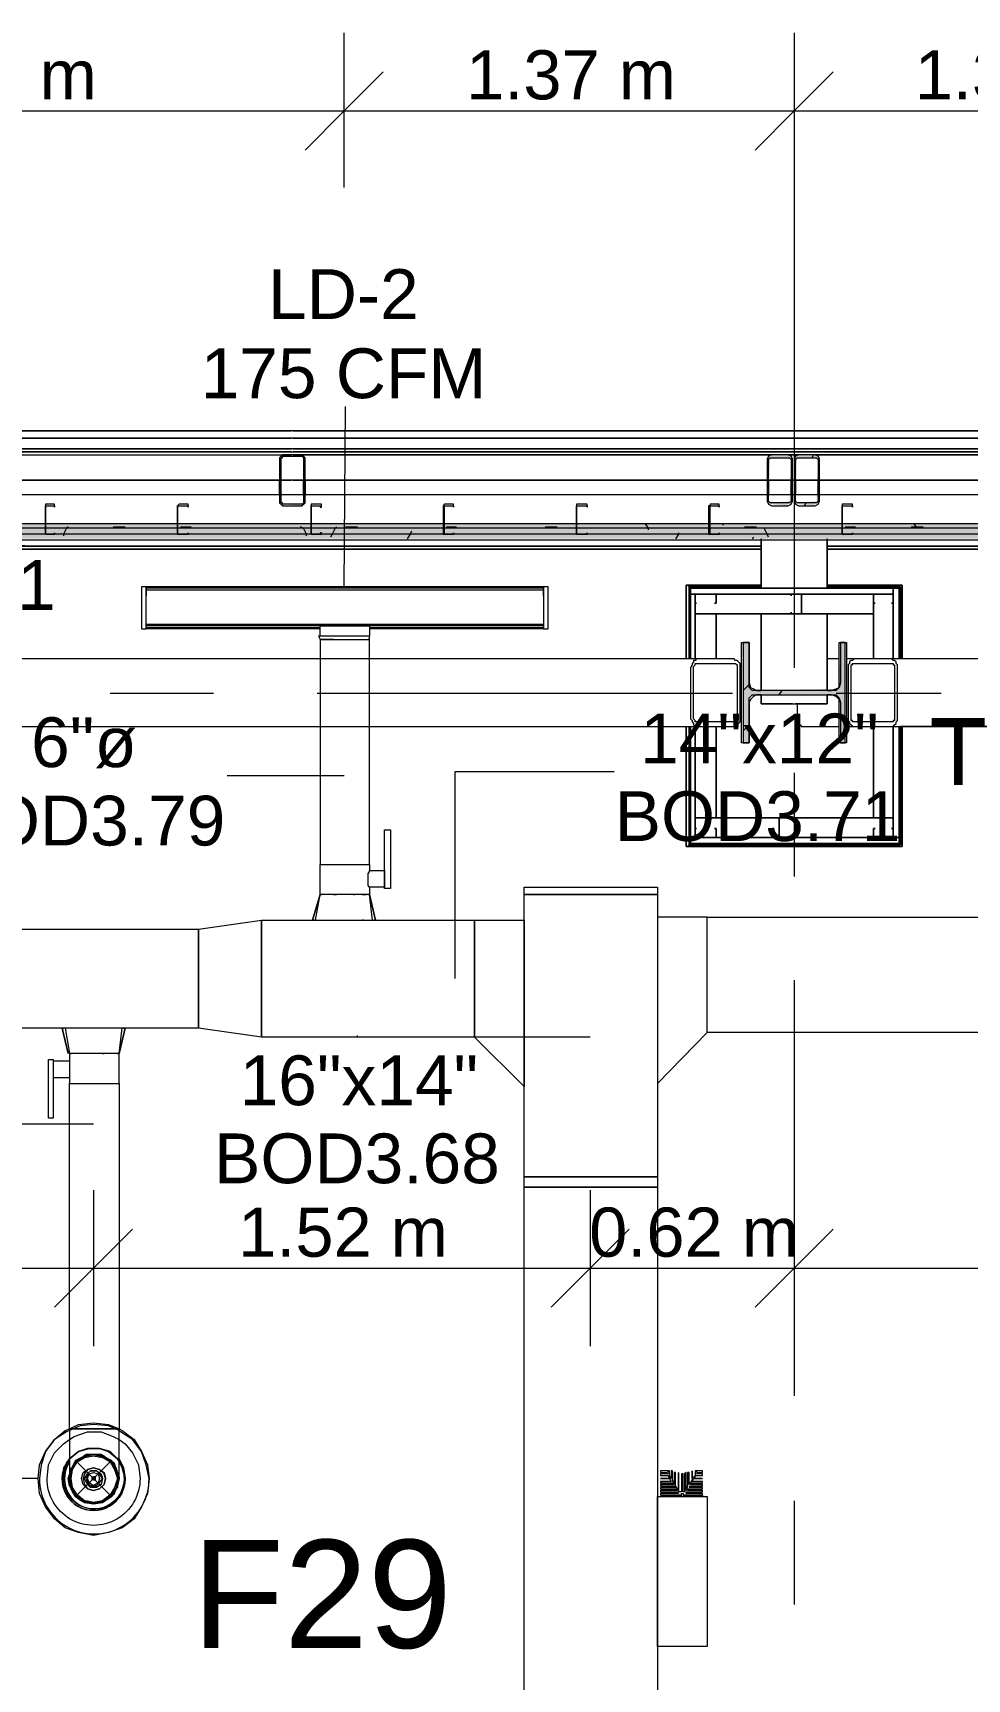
# Model space of a CAD drawing. Header units: metres. Extents: x -2 to 207, y -8 to 52.
# Drawn here: x 46.88 to 49.73, y 43.15 to 48.18 of the extents above; entities that cross this region are included whole.
import ezdxf

# ---------------------------------------------------------------- set-up
doc = ezdxf.new("R2010")
doc.units = ezdxf.units.M
doc.layers.add('HVAC - Ductos', color=5, linetype='Continuous', lineweight=0)
doc.layers.add('PDF_Text', color=7, linetype='Continuous', lineweight=0)
doc.layers.add('PDF_Geometry', color=7, linetype='Continuous', lineweight=0, true_color=0xaaaaaa)
doc.layers.add('PDF_Solid Fills', color=7, linetype='Continuous', lineweight=0, true_color=0xffffff)
doc.styles.add('PDF ArialUnicodeMS-Bold-Identity-H', font='arial.ttf')
doc.styles.add('PDF Helvetica', font='')
doc.styles.get('PDF Helvetica').set_extended_font_data('Helvetica')

msp = doc.modelspace()

# ---------------------------------------------------------------- hatches: boundary and pattern name
at = {"layer": 'PDF_Solid Fills', "lineweight": 0, "transparency": 33554559}
h = msp.add_hatch(color=256, dxfattribs=at)
h.paths.add_polyline_path([(47.7086, 46.8864), (47.704, 46.8864), (47.704, 46.7443), (47.7086, 46.8858)])
h.paths.add_polyline_path([(47.6399, 46.8864), (47.6994, 46.891), (47.6353, 46.891), (47.6307, 46.8864), (47.6307, 46.7443), (47.6353, 46.8818)])
h.paths.add_polyline_path([(47.6399, 46.7397), (47.6399, 46.7443), (47.6353, 46.7443)])
h.paths.add_polyline_path([(47.6399, 46.7397), (47.6989, 46.7352), (47.6994, 46.7352), (47.6994, 46.7397)])
for points in [[(49.1335, 46.7397), (49.1834, 46.7352), (49.1839, 46.7352), (49.1839, 46.7397), (49.1931, 46.7443), (49.1976, 46.8856), (49.1976, 46.8864), (49.1931, 46.891), (49.1243, 46.891), (49.1197, 46.8818), (49.1197, 46.7489), (49.1243, 46.7535), (49.1289, 46.8818), (49.1931, 46.8818), (49.1885, 46.7489), (49.1289, 46.7443), (49.1289, 46.7489), (49.1243, 46.7489), (49.1243, 46.7397)], [(49.2022, 46.7489), (49.2068, 46.7535), (49.2113, 46.8818), (49.2755, 46.8818), (49.2709, 46.7489), (49.2113, 46.7443), (49.2113, 46.7489), (49.2068, 46.7489), (49.2068, 46.7397), (49.2159, 46.7397), (49.2659, 46.7352), (49.2663, 46.7352), (49.2663, 46.7397), (49.2755, 46.7443), (49.2801, 46.8864), (49.2755, 46.891), (49.2068, 46.891), (49.2022, 46.8818)], [(12.4111, 46.6344), (59.8547, 46.6344), (60.0699, 46.6298), (60.0699, 46.6481), (26.619, 46.6526), (12.4111, 46.6526)], [(49.0648, 46.1808), (49.0648, 46.3182), (49.0464, 46.3182), (49.0464, 46.0113), (49.0648, 46.0113), (49.0648, 46.1533), (49.0693, 46.1579), (49.3351, 46.1579), (49.3442, 46.1487), (49.3442, 46.0113), (49.358, 46.0113), (49.358, 46.3182), (49.3442, 46.3182), (49.3397, 46.1853), (49.3305, 46.1762), (49.0739, 46.1716), (49.0739, 46.1762), (49.0693, 46.1808)]]:
    msp.add_hatch(color=256, dxfattribs=at).paths.add_polyline_path(points)
h = msp.add_hatch(color=256, dxfattribs=at)
h.paths.add_polyline_path([(48.9731, 46.7351), (48.9731, 46.7397), (48.9548, 46.7397)])
h.paths.add_polyline_path([(48.9456, 46.7077), (48.941, 46.7077), (48.941, 46.6481)])
h = msp.add_hatch(color=256, dxfattribs=at)
h.paths.add_polyline_path([(26.6236, 46.6802), (26.6236, 46.6664), (28.6487, 46.6664), (28.6487, 46.6802)])
h.paths.add_polyline_path([(60.0699, 46.6802), (58.6863, 46.6802), (58.6863, 46.6618), (60.0699, 46.6618)])
h.paths.add_polyline_path([(25.8127, 46.6802), (25.8127, 46.6664), (26.619, 46.6664), (26.619, 46.6802)])
h.paths.add_polyline_path([(14.0377, 46.6664), (14.0377, 46.6848), (12.4111, 46.6848), (12.4111, 46.6664)])
h.paths.add_polyline_path([(28.6533, 46.6802), (28.6533, 46.6664), (30.6784, 46.6664), (30.6784, 46.6802)])
h.paths.add_polyline_path([(18.908, 46.6664), (18.908, 46.6848), (16.072, 46.6848), (16.072, 46.6664)])
h.paths.add_polyline_path([(31.4939, 46.6802), (31.4939, 46.6664), (33.5191, 46.6664), (33.5191, 46.6802)])
h.paths.add_polyline_path([(21.7487, 46.6664), (21.7487, 46.6848), (20.9423, 46.6848), (20.9423, 46.6664)])
h.paths.add_polyline_path([(36.3643, 46.6802), (36.3643, 46.6664), (38.3894, 46.6664), (38.3894, 46.6802)])
h.paths.add_polyline_path([(25.8081, 46.6802), (25.4049, 46.6848), (23.783, 46.6848), (23.783, 46.6664), (25.8081, 46.6664)])
h.paths.add_polyline_path([(41.2346, 46.6802), (41.2346, 46.6664), (43.2598, 46.6664), (43.2598, 46.6802)])
h.paths.add_polyline_path([(50.5676, 46.6664), (50.9698, 46.6618), (50.9707, 46.6618), (50.9707, 46.6802), (48.9456, 46.6802), (48.9456, 46.6664)])
h.paths.add_polyline_path([(44.0753, 46.6802), (44.0753, 46.6664), (46.1004, 46.6664), (46.1004, 46.6802)])
h.paths.add_polyline_path([(53.005, 46.6802), (53.005, 46.6618), (53.8114, 46.6618), (53.8114, 46.6802)])
h.paths.add_polyline_path([(48.1347, 46.6802), (48.1347, 46.6664), (48.941, 46.6664), (48.941, 46.6802)])
h.paths.add_polyline_path([(55.8456, 46.6802), (55.8456, 46.6618), (58.6817, 46.6618), (58.6817, 46.6802)])
h.paths.add_polyline_path([(46.105, 46.6802), (46.105, 46.6664), (48.1301, 46.6664), (48.1301, 46.6802)])
h.paths.add_polyline_path([(53.8159, 46.6802), (53.8159, 46.6618), (55.841, 46.6618), (55.841, 46.6802)])
h.paths.add_polyline_path([(43.2643, 46.6802), (43.2643, 46.6664), (44.0707, 46.6664), (44.0707, 46.6802)])
h.paths.add_polyline_path([(50.9753, 46.6802), (50.9753, 46.6618), (53.0004, 46.6618), (53.0004, 46.6802)])
h.paths.add_polyline_path([(38.394, 46.6802), (38.394, 46.6664), (41.2301, 46.6664), (41.2301, 46.6802)])
h.paths.add_polyline_path([(23.7784, 46.6664), (23.7784, 46.6848), (21.7532, 46.6848), (21.7532, 46.6664)])
h.paths.add_polyline_path([(33.5237, 46.6802), (33.5237, 46.6664), (36.3597, 46.6664), (36.3597, 46.6802)])
h.paths.add_polyline_path([(20.9377, 46.6664), (20.9377, 46.6848), (18.9126, 46.6848), (18.9126, 46.6664)])
h.paths.add_polyline_path([(30.683, 46.6802), (30.683, 46.6664), (31.4894, 46.6664), (31.4894, 46.6802)])
h.paths.add_polyline_path([(16.0674, 46.6664), (16.0674, 46.6848), (14.0423, 46.6848), (14.0423, 46.6664)])
h = msp.add_hatch(color=256, dxfattribs=at)
h.paths.add_polyline_path([(53.005, 46.6618), (53.005, 46.6481), (53.8114, 46.6481), (53.8114, 46.6618)])
h.paths.add_polyline_path([(48.1301, 46.6481), (48.1301, 46.6664), (46.105, 46.6664), (46.105, 46.6481)])
h.paths.add_polyline_path([(44.0707, 46.6481), (44.0707, 46.6664), (43.2643, 46.6664), (43.2643, 46.6481)])
h.paths.add_polyline_path([(50.9707, 46.6618), (50.5676, 46.6664), (48.9456, 46.6664), (48.9456, 46.6481), (50.9707, 46.6481)])
h.paths.add_polyline_path([(41.2301, 46.6481), (41.2301, 46.6664), (38.394, 46.6664), (38.394, 46.6481)])
h.paths.add_polyline_path([(48.941, 46.6481), (48.941, 46.6664), (48.1347, 46.6664), (48.1347, 46.6481)])
h.paths.add_polyline_path([(36.3597, 46.6481), (36.3597, 46.6664), (33.5237, 46.6664), (33.5237, 46.6481)])
h.paths.add_polyline_path([(46.1004, 46.6481), (46.1004, 46.6664), (44.0753, 46.6664), (44.0753, 46.6481)])
h.paths.add_polyline_path([(31.4894, 46.6481), (31.4894, 46.6664), (30.683, 46.6664), (30.683, 46.6481)])
h.paths.add_polyline_path([(43.2598, 46.6481), (43.2598, 46.6664), (41.2346, 46.6664), (41.2346, 46.6481)])
h.paths.add_polyline_path([(28.6487, 46.6481), (28.6487, 46.6664), (26.6236, 46.6664), (26.6236, 46.6481)])
h.paths.add_polyline_path([(38.3894, 46.6481), (38.3894, 46.6664), (36.3643, 46.6664), (36.3643, 46.6481)])
h.paths.add_polyline_path([(25.8081, 46.6526), (25.8081, 46.6664), (23.783, 46.6664), (23.783, 46.6526)])
h.paths.add_polyline_path([(33.5191, 46.6481), (33.5191, 46.6664), (31.4939, 46.6664), (31.4939, 46.6481)])
h.paths.add_polyline_path([(21.7487, 46.6526), (21.7487, 46.6664), (20.9423, 46.6664), (20.9423, 46.6526)])
h.paths.add_polyline_path([(30.6784, 46.6481), (30.6784, 46.6664), (28.6533, 46.6664), (28.6533, 46.6481)])
h.paths.add_polyline_path([(18.908, 46.6526), (18.908, 46.6664), (16.072, 46.6664), (16.072, 46.6526)])
h.paths.add_polyline_path([(26.619, 46.6481), (26.619, 46.6664), (25.8127, 46.6664), (25.8127, 46.6526), (26.5091, 46.6526)])
h.paths.add_polyline_path([(14.0377, 46.6526), (14.0377, 46.6664), (12.4111, 46.6664), (12.4111, 46.6526)])
h.paths.add_polyline_path([(23.7784, 46.6526), (23.7784, 46.6664), (21.7532, 46.6664), (21.7532, 46.6526)])
h.paths.add_polyline_path([(60.0699, 46.6618), (53.8159, 46.6618), (53.8159, 46.6481), (60.0699, 46.6481)])
h.paths.add_polyline_path([(20.9377, 46.6526), (20.9377, 46.6664), (18.9126, 46.6664), (18.9126, 46.6526)])
h.paths.add_polyline_path([(50.9753, 46.6618), (50.9753, 46.6481), (53.0004, 46.6481), (53.0004, 46.6618)])
h.paths.add_polyline_path([(16.0674, 46.6526), (16.0674, 46.6664), (14.0423, 46.6664), (14.0423, 46.6526)])

# ---------------------------------------------------------------- linework, layer by layer
at = {"layer": 'HVAC - Ductos', "color": 252, "lineweight": 0, "true_color": 0x939598}
for points in [[(47.8277, 47.7065), (47.8277, 47.9401), (47.8277, 48.1784)], [(49.2022, 48.1784), (49.2022, 47.9401), (49.2022, 47.7065)], [(47.9468, 48.0593), (47.8277, 47.9401), (47.7086, 47.821)], [(49.3213, 48.0593), (49.2022, 47.9401), (49.0831, 47.821)], [(27.2742, 47.9401), (29.4688, 47.9401), (30.8113, 47.9401), (32.0621, 47.9401), (34.2429, 47.9401), (36.4559, 47.9401), (38.6414, 47.9401), (40.0068, 47.9401), (41.3583, 47.9401), (43.498, 47.9401), (45.6697, 47.9401), (47.8277, 47.9401), (49.2022, 47.9401), (50.5768, 47.9401), (52.7942, 47.9401), (54.9843, 47.9401), (57.0644, 47.9401), (58.6359, 47.9401)]]:
    msp.add_lwpolyline(points, dxfattribs=at)
at = {"layer": 'HVAC - Ductos', "lineweight": 0}
for points in [[(47.8277, 46.4878), (47.8323, 47.0376)], [(48.437, 46.4648), (48.437, 46.4878), (48.437, 46.4832), (47.2229, 46.4832), (47.2229, 46.4878), (47.2229, 46.4648)], [(48.437, 46.4878), (47.2229, 46.4878)], [(47.2229, 46.4144), (47.2229, 46.4236), (47.2229, 46.4328)], [(48.437, 46.4328), (48.437, 46.4236), (48.437, 46.4144)], [(47.7544, 46.3595), (47.2229, 46.3595), (47.2229, 46.364), (47.2229, 46.3823), (47.2229, 46.3915)], [(47.2229, 46.3777), (47.2229, 46.3823), (47.2229, 46.3869)], [(48.437, 46.3915), (48.437, 46.3823), (48.437, 46.364), (48.437, 46.3595), (47.9056, 46.3595)], [(48.437, 46.3869), (48.437, 46.3823), (48.437, 46.3777)], [(47.2229, 46.364), (47.7544, 46.364)], [(47.7406, 45.4706), (47.7544, 45.5485), (47.7544, 45.6401), (47.7635, 45.6401), (47.7727, 45.6401), (47.791, 45.6401), (47.8094, 45.6401), (47.8277, 45.6401), (47.8506, 45.6401), (47.8689, 45.6401), (47.8826, 45.6401), (47.8964, 45.6401), (47.901, 45.6401), (47.9056, 45.6401), (47.9056, 46.3274), (47.901, 46.3274)], [(47.7544, 46.3366), (47.7544, 46.3686), (47.7635, 46.3686), (47.7727, 46.3686), (47.791, 46.3686), (47.8094, 46.3686), (47.8277, 46.3686), (47.8506, 46.3686), (47.8689, 46.3686), (47.8826, 46.3686), (47.8964, 46.3686), (47.901, 46.3686), (47.9056, 46.3686), (47.9056, 46.3366), (47.901, 46.3366), (47.8826, 46.3366), (47.8598, 46.3366), (47.8277, 46.3366), (47.8002, 46.3366), (47.7727, 46.3366), (47.759, 46.3366), (47.7498, 46.3366), (47.7544, 46.3274), (47.759, 46.3274), (47.7727, 46.3274), (47.8002, 46.3274), (47.8277, 46.3274), (47.8598, 46.3274), (47.8826, 46.3274), (47.901, 46.3274), (47.9056, 46.3274), (47.9056, 46.3366)], [(47.7956, 46.3274), (47.791, 46.3274), (47.7727, 46.3274), (47.7635, 46.3274), (47.759, 46.3274), (47.7544, 46.3274), (47.7544, 45.6401), (47.7635, 45.6401), (47.7727, 45.6401), (47.791, 45.6401), (47.8094, 45.6401), (47.8277, 45.6401), (47.8506, 45.6401), (47.8689, 45.6401), (47.8826, 45.6401), (47.8964, 45.6401), (47.901, 45.6401), (47.9056, 45.6401), (47.9056, 45.6218), (47.9514, 45.6218), (47.9514, 45.6173), (47.9514, 45.6127), (47.9514, 45.6081), (47.9514, 45.6035), (47.9514, 45.5943), (47.9514, 45.5897), (47.9514, 45.5806), (47.9514, 45.576), (47.9514, 45.5714), (47.9056, 45.5714), (47.9056, 45.5485), (47.901, 45.5485), (47.8964, 45.5485), (47.8826, 45.5485), (47.8689, 45.5485), (47.8506, 45.5485), (47.8277, 45.5485), (47.8094, 45.5485), (47.791, 45.5485), (47.7727, 45.5485), (47.7635, 45.5485), (47.759, 45.5485), (47.7544, 45.5485), (47.759, 45.5485), (47.7544, 45.5485)], [(47.8048, 46.3274), (47.8094, 46.3274), (47.8277, 46.3274), (47.8506, 46.3274), (47.8552, 46.3274)], [(47.8598, 46.3274), (47.8689, 46.3274), (47.8826, 46.3274), (47.8964, 46.3274)], [(47.8964, 46.3366), (47.8826, 46.3366)], [(47.9056, 46.364), (48.437, 46.364)], [(47.8277, 45.9104), (47.4703, 45.9104)], [(48.1667, 45.2919), (48.1667, 45.9242), (48.6524, 45.9242)], [(47.9056, 45.5714), (47.901, 45.576), (47.901, 45.5806), (47.901, 45.5897), (47.901, 45.5989), (47.901, 45.6081), (47.901, 45.6127), (47.9056, 45.6173), (47.9056, 45.6218)], [(47.7315, 45.4706), (47.7544, 45.5485), (47.7315, 45.4706)], [(47.9056, 45.4706), (47.9148, 45.4706), (47.9056, 45.5485), (47.9239, 45.4706), (47.9193, 45.4706), (47.9239, 45.4706), (47.9056, 45.5485)], [(47.3833, 45.4431), (47.5757, 45.4706)], [(47.3833, 45.1407), (47.3833, 45.4431)], [(47.5757, 45.4706), (47.5757, 45.1133)], [(47.7361, 45.4706), (47.7315, 45.4706), (47.7361, 45.4706), (47.7406, 45.4706), (47.7452, 45.4706), (47.7544, 45.4706)], [(47.759, 45.4706), (47.7727, 45.4706), (47.7773, 45.4706)], [(47.7819, 45.4706), (47.7864, 45.4706), (47.7956, 45.4706), (47.8094, 45.4706), (47.814, 45.4706), (47.8186, 45.4706), (47.8414, 45.4706)], [(47.846, 45.4706), (47.8506, 45.4706), (47.8644, 45.4706), (47.8735, 45.4706), (47.8781, 45.4706), (47.8826, 45.4706), (47.901, 45.4706)], [(47.8872, 45.4706), (47.8826, 45.4706)], [(46.9893, 45.1407), (46.9801, 45.1407), (46.9755, 45.1407), (46.9893, 45.0629), (46.9893, 45.0399), (46.9388, 45.0399), (46.9388, 45.0353), (46.9388, 45.0308), (46.9388, 45.0216), (46.9388, 45.017), (46.9388, 45.0078), (46.9388, 45.0032), (46.9388, 44.9987), (46.9388, 44.9941), (46.9388, 44.9895), (46.9893, 44.9895), (46.9893, 44.9712), (46.9984, 44.9712), (47.0075, 44.9712), (47.0259, 44.9712), (47.0442, 44.9712), (47.0625, 44.9712), (47.0809, 44.9712), (47.0992, 44.9712), (47.1175, 44.9712), (47.1267, 44.9712), (47.1359, 44.9712), (47.1404, 44.9712), (47.1404, 43.9174), (47.1496, 43.9128), (47.1863, 43.8853), (47.2092, 43.8487), (47.2275, 43.8074), (47.2321, 43.7662), (47.2275, 43.7204), (47.2092, 43.6792), (47.1863, 43.6425), (47.1496, 43.615), (47.1084, 43.6013), (47.0625, 43.5921), (47.0167, 43.6013), (46.9755, 43.615), (46.9434, 43.6425), (46.9159, 43.6792), (46.8976, 43.7204), (46.893, 43.7662), (46.8976, 43.8074), (46.9159, 43.8487), (46.9434, 43.8853), (46.9755, 43.9128), (46.9893, 43.9174), (46.9893, 44.9712), (46.9984, 44.9712), (47.0075, 44.9712), (47.0259, 44.9712), (47.0442, 44.9712), (47.0625, 44.9712), (47.0809, 44.9712), (47.0992, 44.9712), (47.1175, 44.9712), (47.1267, 44.9712), (47.1359, 44.9712), (47.1404, 44.9712), (47.1404, 45.0629), (47.1359, 45.0629), (47.1313, 45.0629), (47.1267, 45.0629), (47.1175, 45.0629), (47.0992, 45.0629), (47.0809, 45.0629), (47.0625, 45.0629), (47.0442, 45.0629), (47.0259, 45.0629), (47.0075, 45.0629), (46.9984, 45.0629), (46.9939, 45.0629), (46.9893, 45.0629), (46.9939, 45.0629)], [(46.9663, 45.1407), (46.9847, 45.0629), (46.9663, 45.1407)], [(47.0121, 45.1407), (47.0075, 45.1407), (46.9939, 45.1407)], [(47.0442, 45.1407), (47.0305, 45.1407), (47.0213, 45.1407), (47.0167, 45.1407)], [(47.0763, 45.1407), (47.0534, 45.1407), (47.0488, 45.1407)], [(47.1359, 45.0629), (47.1404, 45.0629), (47.1588, 45.1407), (47.1404, 45.0629), (47.1496, 45.1407), (47.145, 45.1407), (47.1359, 45.1407), (47.1175, 45.1407), (47.1084, 45.1407), (47.0946, 45.1407), (47.0855, 45.1407), (47.0809, 45.1407)], [(47.1542, 45.1407), (47.1588, 45.1407), (47.1542, 45.1407)], [(47.1542, 45.1407), (47.1588, 45.1407), (47.1542, 45.1407)], [(47.5757, 45.1133), (47.3833, 45.1407)], [(48.5791, 45.1133), (47.8689, 45.1133), (47.8689, 45.1178)], [(46.9893, 45.0399), (46.9893, 45.0353), (46.9893, 45.0308), (46.9893, 45.0216), (46.9893, 45.0124), (46.9893, 45.0032), (46.9893, 44.9987), (46.9893, 44.9941), (46.9893, 44.9895)], [(47.0397, 45.0629), (47.0351, 45.0629), (47.0075, 45.0629)], [(47.0351, 45.0629), (47.0305, 45.0629)], [(47.0671, 45.0629), (47.0625, 45.0629), (47.0579, 45.0629)], [(47.1175, 45.0629), (47.1129, 45.0629)], [(47.1313, 45.0629), (47.1267, 45.0629)], [(47.0625, 44.8475), (46.7052, 44.8475)], [(47.0625, 44.6459), (47.0625, 44.4077), (47.0625, 44.1694)], [(48.5791, 44.6459), (48.5791, 44.4077), (48.5791, 44.1694)], [(49.2022, 44.6459), (49.2022, 44.4077), (49.2022, 44.1694)], [(47.1817, 44.5268), (47.0625, 44.4077), (46.9434, 44.2886)], [(48.6982, 44.5268), (48.5791, 44.4077), (48.46, 44.2886)], [(49.3213, 44.5268), (49.2022, 44.4077), (49.0831, 44.2886)], [(7.582, 44.4077), (9.0436, 44.4077), (12.4157, 44.4077), (13.1718, 44.4077), (14.67, 44.4077), (18.0558, 44.4077), (21.6112, 44.4077), (22.3672, 44.4077), (24.0807, 44.4077), (25.9547, 44.4077), (28.3097, 44.4077), (31.2786, 44.4077), (32.8868, 44.4077), (36.7996, 44.4077), (40.607, 44.4077), (44.0845, 44.4077), (47.0625, 44.4077), (48.5791, 44.4077), (49.2022, 44.4077), (51.5984, 44.4077), (53.312, 44.4077), (55.6808, 44.4077), (58.6359, 44.4077)], [(46.9893, 43.9174), (47.0167, 43.9311), (47.0625, 43.9357), (47.1084, 43.9311), (47.1404, 43.9174)], [(47.1404, 43.9128), (47.1084, 43.9266), (47.0625, 43.9311), (47.0213, 43.9266), (46.9893, 43.9128)], [(47.1404, 43.7662), (47.1404, 43.7708), (47.1404, 43.7891), (47.1404, 43.8212), (47.1404, 43.8579), (47.1404, 43.8991), (47.1404, 43.9174), (47.1359, 43.9174), (47.1267, 43.9174), (47.1175, 43.9174), (47.0992, 43.9174), (47.0809, 43.9174), (47.0625, 43.9174), (47.0442, 43.9174), (47.0259, 43.9174), (47.0075, 43.9174), (46.9984, 43.9174), (46.9893, 43.9174), (46.9893, 43.8716), (46.9893, 43.8349), (46.9893, 43.8028), (46.9893, 43.78), (46.9893, 43.7662)], [(46.9893, 43.9174), (46.9984, 43.9174), (47.0075, 43.9174), (47.0259, 43.9174), (47.0442, 43.9174), (47.0625, 43.9174), (47.0809, 43.9174), (47.0992, 43.9174), (47.1175, 43.9174), (47.1267, 43.9174), (47.1359, 43.9174), (47.1404, 43.9174)], [(46.9893, 43.8853), (47.003, 43.8945), (47.0442, 43.9082), (47.0855, 43.9082), (47.1221, 43.8945), (47.1404, 43.8853)], [(47.1404, 43.7708), (47.1359, 43.7846), (47.1359, 43.7662), (47.1359, 43.7479), (47.1267, 43.7296), (47.1129, 43.7112), (47.0992, 43.7021), (47.0809, 43.6929), (47.0625, 43.6929), (47.0442, 43.6929), (47.0259, 43.7021), (47.0121, 43.7112), (46.9984, 43.7296), (46.9939, 43.7479), (46.9893, 43.7662), (46.9939, 43.7846), (46.9984, 43.8028), (47.0121, 43.8166), (47.0259, 43.8304), (47.0442, 43.8349), (47.0625, 43.8395), (47.0809, 43.8349), (47.0992, 43.8304), (47.1129, 43.8166), (47.1267, 43.8028), (47.1359, 43.7846), (47.1267, 43.8028), (47.1175, 43.8212), (47.0992, 43.8304), (47.0809, 43.8395), (47.0625, 43.8395), (47.0901, 43.8349), (47.0625, 43.8395), (47.0351, 43.8349)], [(47.0946, 43.8349), (47.0901, 43.8349), (47.0625, 43.8395), (47.0442, 43.8395), (47.0259, 43.8304), (47.0075, 43.8212), (46.9984, 43.8028), (46.9893, 43.7846), (46.9893, 43.7708), (46.9893, 43.7662), (46.9893, 43.7433), (46.9984, 43.725), (47.0075, 43.7112), (47.0259, 43.6975), (47.0442, 43.6929), (47.0625, 43.6884), (47.0901, 43.6929), (47.1175, 43.7112), (47.1313, 43.7342)], [(46.9984, 43.7983), (47.0121, 43.8166), (47.0305, 43.8304)], [(47.0305, 43.8349), (47.0351, 43.8349), (47.0625, 43.8395), (47.0397, 43.8349)], [(47.1359, 43.7708), (47.1404, 43.7662), (47.1313, 43.7937), (47.1175, 43.8166), (47.0901, 43.8349), (47.1175, 43.8212), (47.1313, 43.7937), (47.1404, 43.7662), (47.1313, 43.7342), (47.1175, 43.7112), (47.0946, 43.6975), (47.1129, 43.7112), (47.1313, 43.7342), (47.1359, 43.7387), (47.1404, 43.7662), (47.1359, 43.7433), (47.1267, 43.725), (47.1175, 43.7112), (47.0992, 43.6975), (47.0809, 43.6929), (47.0625, 43.6884), (47.0351, 43.6929), (47.0625, 43.6884), (47.0901, 43.6929), (47.0946, 43.6975)], [(47.0946, 43.8304), (47.1129, 43.8166), (47.1267, 43.7983)], [(46.893, 43.7662), (46.7739, 43.7662)], [(46.9939, 43.7387), (46.9847, 43.7662), (46.9939, 43.7937), (46.9893, 43.7662), (46.9939, 43.7342), (47.0075, 43.7112), (47.0351, 43.6929), (47.0305, 43.6975), (47.0121, 43.7112), (46.9984, 43.7342)], [(47.0351, 43.6929), (47.0305, 43.6975), (47.0259, 43.6975), (47.0075, 43.7112), (46.9984, 43.725), (46.9939, 43.7342), (46.9939, 43.7387), (46.9893, 43.7433), (46.9847, 43.7662), (46.9893, 43.7708)], [(47.0305, 43.6975), (47.0075, 43.7112), (46.9939, 43.7342), (46.9939, 43.7387), (46.9893, 43.7662), (46.9939, 43.7891), (46.9939, 43.7937), (46.9939, 43.7983)], [(47.1404, 43.7708), (47.1404, 43.7662), (47.1359, 43.7433), (47.1359, 43.7387), (47.1313, 43.7342), (47.1267, 43.725), (47.1175, 43.7112), (47.0992, 43.6975), (47.0946, 43.6975), (47.0901, 43.6929), (47.0809, 43.6929), (47.0625, 43.6884), (47.0442, 43.6929), (47.0351, 43.6929), (47.0305, 43.6975)], [(47.1313, 43.7983), (47.1313, 43.7937), (47.1359, 43.7891)], [(47.1313, 43.7891), (47.1359, 43.7662), (47.1313, 43.7387)], [(48.9273, 43.7112), (48.8677, 43.7112), (48.8677, 43.7158), (48.9228, 43.7158), (48.9228, 43.7204), (48.8723, 43.7204), (48.8723, 43.725), (48.9228, 43.725), (48.9228, 43.7296), (48.8769, 43.7296), (48.8769, 43.7342), (48.9228, 43.7342), (48.9228, 43.7387), (48.8815, 43.7387), (48.8861, 43.7433), (48.9228, 43.7433), (48.9228, 43.7479), (48.8861, 43.7479), (48.8906, 43.7524), (48.9228, 43.7524), (48.9228, 43.757), (48.8906, 43.757), (48.8952, 43.7662), (48.9228, 43.7662), (48.8998, 43.7662), (48.8998, 43.7754), (48.9228, 43.7754), (48.9228, 43.78), (48.9044, 43.78), (48.909, 43.7846), (48.9228, 43.7846), (48.9228, 43.7891), (48.9044, 43.7891), (48.9044, 43.7846), (48.9044, 43.7891), (48.8998, 43.7891), (48.8998, 43.7754), (48.8906, 43.7662), (48.8906, 43.7891), (48.8906, 43.7616), (48.8815, 43.7479), (48.8815, 43.7846), (48.8769, 43.7846), (48.8769, 43.7433), (48.8723, 43.7296), (48.8723, 43.7846), (48.8677, 43.78), (48.8677, 43.725), (48.8632, 43.725), (48.8632, 43.78), (48.8586, 43.78), (48.8586, 43.725), (48.854, 43.725), (48.8494, 43.725), (48.8494, 43.78), (48.8494, 43.7846), (48.8494, 43.7296), (48.8402, 43.7433), (48.8402, 43.7846), (48.8357, 43.7846), (48.8357, 43.7479), (48.8311, 43.7616), (48.8311, 43.7891), (48.8265, 43.7891), (48.8265, 43.7662), (48.8219, 43.7754), (48.8219, 43.7891), (48.8173, 43.7891), (48.8173, 43.7846), (48.8173, 43.7891), (48.7944, 43.7891), (48.7944, 43.7846), (48.8127, 43.7846), (48.8173, 43.78), (48.7944, 43.78), (48.7944, 43.7754), (48.8173, 43.7754), (48.8219, 43.7662), (48.7944, 43.7662), (48.8219, 43.7662), (48.8265, 43.757), (48.7944, 43.757), (48.7944, 43.7524), (48.8311, 43.7524), (48.8357, 43.7479), (48.7944, 43.7479), (48.7944, 43.7433), (48.8357, 43.7433), (48.8402, 43.7387), (48.7944, 43.7387), (48.7944, 43.7342), (48.8402, 43.7342), (48.8448, 43.7296), (48.7944, 43.7296), (48.7944, 43.725), (48.8448, 43.725), (48.8494, 43.7204), (48.7944, 43.7204), (48.7944, 43.7158), (48.854, 43.7158), (48.854, 43.7112), (48.7944, 43.7112)], [(46.9939, 43.7342), (46.9939, 43.7387)], [(47.1359, 43.7387), (47.1313, 43.7342)], [(48.8586, 43.7112), (48.8586, 43.7158), (48.8586, 43.7204), (48.8632, 43.7204), (48.8632, 43.7158), (48.8632, 43.7112)], [(47.0901, 43.6975), (47.0625, 43.6929), (47.0397, 43.6975)], [(47.0946, 43.6975), (47.0901, 43.6929)]]:
    msp.add_lwpolyline(points, dxfattribs=at)
for points in [[(47.2092, 46.4878), (47.2092, 46.3595), (47.2229, 46.3595), (47.2229, 46.4878)], [(48.437, 46.3732), (47.2229, 46.3732), (47.2229, 46.4786), (48.437, 46.4786), (48.437, 46.3732), (48.437, 46.3686), (47.2229, 46.3686), (47.2229, 46.3732)], [(48.4508, 46.4878), (48.437, 46.4878), (48.437, 46.3595), (48.4508, 46.3595)], [(47.2229, 46.4694), (47.2229, 46.4648), (47.2229, 46.4602), (47.2229, 46.4648)], [(48.437, 46.4602), (48.437, 46.4648), (48.437, 46.4694), (48.437, 46.4648)], [(47.9697, 45.5668), (47.9514, 45.5668), (47.9514, 45.7455), (47.9697, 45.7455)], [(47.8048, 45.5485), (47.8002, 45.5485), (47.7956, 45.5485), (47.8002, 45.5485)], [(47.8598, 45.5485), (47.8552, 45.5485)], [(47.8964, 45.5485), (47.8826, 45.5485)], [(48.7853, 45.5485), (48.3775, 45.5485), (48.3775, 45.5714), (48.7853, 45.5714)], [(48.7853, 45.5485), (48.7853, 44.6872), (48.3775, 44.6872), (48.3775, 45.5485)], [(48.7853, 45.4798), (48.7853, 44.9712), (48.9364, 45.127), (48.9364, 45.4798), (50.8104, 45.4798), (50.8104, 45.127), (48.9364, 45.127), (48.9364, 45.4798)], [(47.3833, 45.1407), (45.4635, 45.1407), (45.4635, 45.4431), (47.3833, 45.4431)], [(48.3775, 45.4706), (48.3775, 44.9621), (48.2263, 45.1133), (48.2263, 45.4706), (48.2263, 45.1133), (47.5757, 45.1133), (47.5757, 45.4706), (48.2263, 45.4706)], [(46.9709, 45.1407), (46.9663, 45.1407)], [(46.9388, 44.8658), (46.9251, 44.8658), (46.9251, 45.0445), (46.9388, 45.0445)], [(47.0901, 45.0629), (47.0946, 45.0629)], [(48.3775, 44.6551), (48.3775, 44.6872), (48.7853, 44.6872), (48.7853, 44.6551)], [(48.7853, 44.6551), (48.7853, 42.8315), (48.3775, 42.8315), (48.3775, 44.6551)], [(47.0167, 43.8487), (47.0488, 43.8579), (47.0809, 43.8579), (47.1084, 43.8487), (47.1359, 43.8258), (47.1129, 43.8487), (47.0809, 43.8579), (47.0442, 43.8579), (47.0167, 43.8487), (46.9893, 43.8258)], [(46.9893, 43.8258), (46.9893, 43.8166), (46.9893, 43.8258), (47.0167, 43.8487)], [(47.0351, 43.8304), (47.0625, 43.8349), (47.0901, 43.8304), (47.1129, 43.8166), (47.1267, 43.7937), (47.1359, 43.7662), (47.1267, 43.7387), (47.1129, 43.7158), (47.0901, 43.6975), (47.0625, 43.6929), (47.0351, 43.6975), (47.0121, 43.7158), (46.9984, 43.7387), (46.9939, 43.7662), (46.9984, 43.7937), (47.0121, 43.8166)], [(47.0075, 43.8166), (46.9939, 43.7937), (47.0075, 43.8212), (47.0351, 43.8349)], [(47.1359, 43.8258), (47.1084, 43.8487), (47.0809, 43.8579), (47.0488, 43.8579), (47.0167, 43.8487), (47.0442, 43.8579), (47.0809, 43.8579), (47.1129, 43.8487), (47.1359, 43.8258), (47.1404, 43.8258), (47.1359, 43.8258), (47.1404, 43.8166)], [(47.1588, 43.7662), (47.1542, 43.7983), (47.1404, 43.8258), (47.1542, 43.7983)], [(47.0809, 43.7342), (47.0946, 43.7479), (47.0992, 43.7662), (47.0946, 43.7479), (47.0809, 43.7342), (47.0625, 43.7296), (47.0442, 43.7342), (47.0305, 43.7479), (47.0259, 43.7662), (47.0305, 43.7846), (47.0442, 43.7937), (47.0625, 43.7983), (47.0809, 43.7937), (47.0946, 43.7846), (47.0992, 43.7662), (47.0946, 43.78), (47.0809, 43.7937), (47.0625, 43.7983), (47.0442, 43.7937), (47.0351, 43.78), (47.0305, 43.7662), (47.0351, 43.7479), (47.0442, 43.7342), (47.0625, 43.7296)], [(47.0717, 43.7433), (47.0809, 43.7524), (47.0901, 43.7662), (47.0855, 43.7479), (47.0717, 43.7387), (47.0534, 43.7387), (47.0442, 43.7479), (47.0351, 43.7662), (47.0442, 43.78), (47.0534, 43.7891), (47.0717, 43.7891), (47.0855, 43.78), (47.0901, 43.7662), (47.0809, 43.78), (47.0717, 43.7891), (47.0534, 43.7891), (47.0442, 43.78), (47.0397, 43.7662), (47.0442, 43.7524), (47.0534, 43.7433)], [(47.0488, 43.78), (47.0625, 43.7846), (47.0763, 43.78), (47.0809, 43.7662), (47.0763, 43.7524), (47.0625, 43.7433), (47.0488, 43.7524), (47.0442, 43.7662)], [(47.0625, 43.7708), (47.0579, 43.7662), (47.0579, 43.7708), (47.0671, 43.7708), (47.0671, 43.7662), (47.0671, 43.7708)], [(47.0671, 43.7616), (47.0671, 43.7662), (47.0671, 43.7616), (47.0579, 43.7616), (47.0579, 43.7662), (47.0625, 43.7616)], [(48.9364, 43.253), (48.7853, 43.253), (48.7853, 43.7112), (48.9364, 43.7112)]]:
    msp.add_lwpolyline(points, close=True, dxfattribs=at)
for points in [[(46.9893, 43.9128), (46.9801, 43.9082), (46.9434, 43.8853), (46.9159, 43.8487), (46.9022, 43.8074), (46.8976, 43.7662, 1.013813), (47.2321, 43.7662), (47.2229, 43.8074), (47.2092, 43.8487), (47.1817, 43.8853), (47.145, 43.9082), (47.1404, 43.9128)], [(47.1404, 43.8853), (47.1588, 43.8716), (47.1817, 43.8441), (47.2, 43.8074), (47.2046, 43.7662, -1.008177), (46.9205, 43.7662), (46.9251, 43.8074), (46.9434, 43.8441), (46.9709, 43.8716), (46.9893, 43.8853)]]:
    msp.add_lwpolyline(points, format="xyb", dxfattribs=at)
msp.add_lwpolyline([(46.9893, 43.8258), (46.9709, 43.7983), (46.9663, 43.7662, 1.017935), (47.1588, 43.7662), (47.1496, 43.7983), (47.1404, 43.8166, -1.35244), (46.9709, 43.7662), (46.9755, 43.7983), (46.9893, 43.8166, 1.352609), (47.1588, 43.7662, -1.443862)], format="xyb", close=True, dxfattribs=at)
at = {"layer": 'PDF_Geometry', "color": 252, "lineweight": 0, "true_color": 0x939598}
msp.add_lwpolyline([(49.2022, 48.1738), (49.2022, 47.6973)], dxfattribs=at)
at = {"layer": 'PDF_Geometry', "lineweight": 0}
for points in [[(49.2022, 47.6973), (49.2022, 46.2403)], [(47.6719, 46.9413), (49.2022, 46.9413), (47.6673, 46.9413), (46.137, 46.9413), (47.6673, 46.9413)], [(47.7086, 46.9642), (47.6307, 46.9642)], [(47.6719, 46.9642), (49.2022, 46.9642), (50.737, 46.9642), (52.2673, 46.9642), (50.737, 46.9642), (49.2022, 46.9642), (47.6673, 46.9642)], [(49.2389, 46.9642), (49.1655, 46.9642)], [(46.1096, 46.891), (44.6709, 46.891), (46.137, 46.891), (47.6673, 46.891)], [(47.6719, 46.9093), (49.2022, 46.9093), (47.6673, 46.9093), (46.137, 46.9093), (47.6673, 46.9093)], [(47.6673, 46.9001), (46.137, 46.9001), (47.6673, 46.9001), (49.2022, 46.9001), (47.6719, 46.9001)], [(46.1646, 46.891), (47.6399, 46.891)], [(47.6719, 46.891), (49.1335, 46.891), (47.6994, 46.891)], [(49.2572, 46.8818), (49.2617, 46.891)], [(50.705, 46.891), (49.2663, 46.891), (50.737, 46.891), (52.2673, 46.891), (53.7335, 46.891), (52.2994, 46.891)], [(47.704, 46.8405), (47.7086, 46.8451)], [(49.2022, 46.8313), (49.2068, 46.8359)], [(47.6307, 46.7673), (47.6353, 46.7718), (47.6353, 46.8131)], [(47.6307, 46.7718), (47.6307, 46.8131)], [(47.6719, 46.8131), (47.704, 46.8131), (47.6673, 46.8131), (47.6353, 46.8131), (47.6673, 46.8131)], [(47.704, 46.7718), (47.704, 46.8131)], [(47.7086, 46.8131), (47.7086, 46.7718)], [(49.1197, 46.8131), (49.1197, 46.7718)], [(49.1243, 46.8131), (49.1243, 46.7718)], [(49.1931, 46.8177), (49.1977, 46.8222)], [(49.1931, 46.7718), (49.1931, 46.8131)], [(49.1977, 46.7718), (49.1977, 46.8131)], [(49.2022, 46.8131), (49.2022, 46.7718)], [(49.2068, 46.8131), (49.2068, 46.7718)], [(49.2755, 46.7718), (49.2755, 46.8131)], [(49.2755, 46.7764), (49.2801, 46.7855)], [(49.2801, 46.7718), (49.2801, 46.8131)], [(60.07, 46.7673), (12.4111, 46.7718), (12.4111, 46.7535), (7.2476, 46.7535), (7.2476, 46.6161), (12.4111, 46.6161), (12.4111, 46.6344), (60.07, 46.6298)], [(49.1197, 46.7489), (49.1243, 46.7535)], [(49.2343, 46.7351), (49.2389, 46.7443)], [(48.941, 46.6802), (48.5378, 46.6802), (48.1301, 46.6802), (47.7269, 46.6802), (47.3191, 46.6802), (46.9159, 46.6802), (46.5081, 46.6802), (46.105, 46.6802)], [(50.9707, 46.6802), (50.5676, 46.6802), (50.1598, 46.6802), (49.7566, 46.6802), (49.3488, 46.6802), (48.9456, 46.6802)], [(48.941, 46.6664), (48.5378, 46.6664), (48.1301, 46.6664), (47.7269, 46.6664), (47.3191, 46.6664), (46.9159, 46.6664), (46.5081, 46.6664), (46.105, 46.6664)], [(48.1301, 46.6481), (47.7269, 46.6481), (47.3191, 46.6481), (46.9159, 46.6481), (46.5081, 46.6481), (46.105, 46.6481)], [(48.941, 46.6481), (48.5378, 46.6481), (48.1347, 46.6481)], [(50.5676, 46.6664), (50.1598, 46.6664), (49.7566, 46.6664), (49.3488, 46.6664), (48.9456, 46.6664)], [(50.9707, 46.6481), (50.5676, 46.6481), (50.1598, 46.6481), (49.7566, 46.6481), (49.3488, 46.6481), (48.9456, 46.6481)], [(49.1014, 46.6115), (40.1075, 46.6161)], [(58.2969, 46.6115), (49.303, 46.6115)], [(53.2387, 46.2678), (49.5275, 46.2678), (49.5275, 46.4878), (49.303, 46.4878), (49.5275, 46.4878), (49.5229, 46.4878), (49.5229, 46.4832), (49.303, 46.4832), (49.5229, 46.4832), (49.5229, 46.2678), (49.5229, 46.4832), (49.5229, 46.2678), (49.5229, 46.4832), (49.5046, 46.4832), (48.8861, 46.4832), (48.8815, 46.4832), (48.8815, 46.2678), (48.8815, 46.4832), (48.8815, 46.2678), (48.8815, 46.4832), (49.1014, 46.4832), (48.8815, 46.4832), (48.8815, 46.2678), (48.8815, 46.4832), (48.8815, 46.4878), (48.8769, 46.4924), (48.8723, 46.4924), (48.8769, 46.4924), (48.8815, 46.4878), (48.8815, 46.4832), (48.8815, 46.2678), (48.8815, 46.4878), (49.1014, 46.4878), (48.8815, 46.4878), (48.8815, 46.2678), (48.8815, 46.4053), (48.8815, 46.4832), (49.445, 46.4832), (49.5229, 46.4832), (49.5229, 46.2678), (49.5229, 46.4832), (49.5229, 46.2678), (49.5229, 46.4832), (49.5229, 46.4878), (49.5275, 46.4878), (49.5275, 46.2678)], [(49.5229, 46.4832), (48.8815, 46.4832), (49.5229, 46.4832)], [(49.445, 46.2678), (49.445, 46.4053), (48.964, 46.4053), (48.964, 46.2678), (48.964, 46.4053), (48.8998, 46.4053), (48.8998, 46.2678), (48.8998, 46.4648), (48.8861, 46.4648), (49.5046, 46.4648), (49.5046, 46.4832), (49.5046, 46.2678), (49.5046, 46.4648), (49.445, 46.4648), (49.445, 46.4053), (49.445, 46.2678), (49.3625, 46.2678)], [(49.5229, 46.2678), (49.5229, 46.4832), (49.5229, 46.2678)], [(49.1014, 46.1579), (49.0876, 46.1579), (49.0785, 46.1533), (49.0693, 46.1441), (49.0648, 46.1349), (49.0648, 46.0112), (49.0418, 46.0112), (49.0418, 46.3182), (49.0648, 46.3182), (49.0648, 46.1945), (49.0693, 46.1808), (49.0785, 46.1762), (49.0876, 46.1716), (49.1014, 46.1716), (49.1014, 46.4053), (49.1014, 46.1716)], [(49.303, 46.1716), (49.303, 46.4053), (49.303, 46.1716), (49.3167, 46.1716), (49.3305, 46.1762), (49.3397, 46.1808), (49.3397, 46.1945), (49.3397, 46.3182), (49.3625, 46.3182), (49.3625, 46.0112), (49.3397, 46.0112), (49.3397, 46.1349), (49.3397, 46.1441), (49.3305, 46.1533), (49.3167, 46.1579), (49.303, 46.1579), (49.303, 46.1304), (49.303, 46.1579)], [(48.9044, 46.2678), (44.9183, 46.2678), (44.9137, 46.2633), (44.9092, 46.2587), (44.9046, 46.2541), (44.9046, 46.2495), (44.9046, 46.2403), (44.9046, 46.0846), (44.9046, 46.08), (44.9046, 46.0754), (44.9092, 46.0708), (44.9137, 46.0663), (44.9137, 46.0617), (44.9183, 46.0617), (48.9044, 46.0617)], [(48.8769, 46.2678), (45.0374, 46.2678), (44.9229, 46.2678)], [(49.3397, 46.2678), (49.303, 46.2678)], [(49.5, 46.0617), (53.5365, 46.0617), (53.541, 46.0617), (53.5456, 46.0663), (53.5502, 46.0708), (53.5502, 46.0754), (53.5548, 46.08), (53.5548, 46.0846), (53.5548, 46.2403), (53.5548, 46.2495), (53.5502, 46.2541), (53.5502, 46.2587), (53.5456, 46.2633), (53.541, 46.2633), (53.5365, 46.2678), (49.5, 46.2678)], [(49.0464, 46.1716), (49.0648, 46.1899)], [(47.4291, 46.1625), (47.1129, 46.1625)], [(49.0144, 46.1625), (47.7452, 46.1625)], [(49.1014, 46.1579), (49.1014, 46.1304), (49.1014, 46.1579)], [(49.1839, 46.1304), (49.1885, 46.1304), (49.1931, 46.1304), (49.1977, 46.1304), (49.1931, 46.1304), (49.1885, 46.1304), (49.1839, 46.1304), (49.1014, 46.1304), (49.303, 46.1304), (49.2251, 46.1304), (49.2205, 46.1304), (49.2159, 46.1304), (49.2113, 46.1304), (49.2068, 46.1304), (49.2113, 46.1304), (49.2159, 46.1304), (49.2205, 46.1304), (49.2251, 46.1304)], [(49.1564, 46.1579), (49.1655, 46.1716)], [(49.2113, 46.1304), (49.2113, 46.0846), (49.2113, 46.08), (49.2159, 46.0754), (49.2159, 46.0708), (49.2205, 46.0663), (49.2251, 46.0617), (49.2297, 46.0617), (49.3397, 46.0617)], [(49.6512, 46.1625), (49.3305, 46.1625)], [(44.9229, 46.0617), (45.0374, 46.0617), (48.8769, 46.0617)], [(53.2387, 46.0617), (49.5275, 46.0617), (49.5275, 45.6997), (49.5229, 45.6997), (49.5229, 45.7043), (48.8815, 45.7043), (48.8815, 45.6997), (48.8769, 45.6951), (48.8723, 45.6951), (49.5321, 45.6951), (49.5275, 45.6951), (49.5229, 45.6997), (49.5275, 45.6951), (49.5321, 45.6951), (49.5321, 46.0617), (49.5321, 45.6951), (49.5275, 45.6951), (49.5229, 45.6997), (49.5275, 45.6951), (49.5321, 45.6951), (48.8723, 45.6951), (48.8769, 45.6951), (48.8815, 45.6997), (48.8815, 45.7043), (48.8815, 45.6997), (48.8769, 45.6951), (48.8723, 45.6951), (48.8769, 45.6951), (48.8815, 45.6997), (48.8815, 45.7043), (48.8815, 46.0617), (48.8815, 45.7043), (48.8815, 46.0617), (48.8815, 45.7043), (48.8815, 46.0617), (48.8815, 45.7043), (48.8815, 46.0617), (48.8815, 45.6997), (49.5275, 45.6997), (49.5275, 46.0617)], [(49.3625, 46.0617), (49.445, 46.0617), (49.445, 45.7822), (49.5046, 45.7822), (49.5046, 46.0617), (49.5046, 45.7226), (49.5229, 45.7226), (48.8861, 45.7226), (48.8998, 45.7226), (48.8998, 46.0617), (48.8998, 45.7822), (48.964, 45.7822), (48.964, 46.0617), (48.964, 45.7822), (49.445, 45.7822), (49.445, 46.0617)], [(49.0464, 46.0479), (49.0648, 46.0663)], [(49.2022, 45.9196), (49.2022, 45.6035)], [(48.8815, 45.7043), (49.5229, 45.7043), (48.8815, 45.7043)], [(49.2022, 45.2873), (49.2022, 44.0182)], [(49.2022, 43.6975), (49.2022, 43.3813)]]:
    msp.add_lwpolyline(points, dxfattribs=at)
for points in [[(44.6022, 46.9642), (46.137, 46.9642), (47.6673, 46.9642), (46.137, 46.9642), (44.6022, 46.9642), (43.0719, 46.9642)], [(50.737, 46.9413), (49.2022, 46.9413)], [(47.6307, 46.7443), (47.6353, 46.7397), (47.6399, 46.7351), (47.6994, 46.7351), (47.704, 46.7397), (47.7086, 46.7443), (47.7086, 46.8818), (47.704, 46.8864), (47.6994, 46.891), (47.6399, 46.891), (47.6353, 46.8864), (47.6307, 46.8818)], [(47.6994, 46.7397), (47.6399, 46.7397), (47.6399, 46.7443), (47.6353, 46.7443), (47.6353, 46.8818), (47.6399, 46.8818), (47.6399, 46.8864), (47.6994, 46.8864), (47.704, 46.8818), (47.704, 46.7443)], [(49.1335, 46.7351), (49.1839, 46.7351), (49.1931, 46.7397), (49.1977, 46.7489), (49.1977, 46.8772), (49.1931, 46.8864), (49.1839, 46.891), (49.1335, 46.891), (49.1243, 46.8864), (49.1197, 46.8772), (49.1197, 46.7489), (49.1243, 46.7397)], [(49.1335, 46.7443), (49.1289, 46.7443), (49.1243, 46.7489), (49.1243, 46.8772), (49.1289, 46.8818), (49.1335, 46.8818), (49.1839, 46.8818), (49.1885, 46.8818), (49.1931, 46.8772), (49.1931, 46.7489), (49.1885, 46.7443), (49.1839, 46.7443)], [(49.2022, 46.891), (49.1839, 46.891)], [(50.737, 46.9093), (49.2022, 46.9093)], [(50.737, 46.9001), (49.2022, 46.9001)], [(49.2159, 46.7351), (49.2663, 46.7351), (49.2755, 46.7397), (49.2801, 46.7489), (49.2801, 46.8772), (49.2755, 46.8864), (49.2663, 46.891), (49.2159, 46.891), (49.2068, 46.8864), (49.2022, 46.8772), (49.2022, 46.7489), (49.2068, 46.7397)], [(49.2159, 46.891), (49.2022, 46.891)], [(49.2755, 46.7489), (49.2709, 46.7443), (49.2663, 46.7443), (49.2159, 46.7443), (49.2113, 46.7443), (49.2068, 46.7489), (49.2068, 46.8772), (49.2113, 46.8818), (49.2159, 46.8818), (49.2663, 46.8818), (49.2709, 46.8818), (49.2755, 46.8772)], [(46.1737, 46.8131), (47.6307, 46.8131)], [(47.7086, 46.8131), (49.1197, 46.8131)], [(49.1243, 46.8131), (49.1931, 46.8131)], [(49.1977, 46.8131), (49.2022, 46.8131)], [(49.2068, 46.8131), (49.2755, 46.8131)], [(49.2801, 46.8131), (50.6958, 46.8131)], [(46.9434, 46.7397), (46.9159, 46.7397), (46.9159, 46.7351), (46.9159, 46.6481), (46.9434, 46.6481), (46.9434, 46.6526), (46.9434, 46.6481), (46.9159, 46.6481), (46.9159, 46.7351), (46.9434, 46.7351), (46.9434, 46.7306)], [(47.3512, 46.7397), (47.3237, 46.7397), (47.3191, 46.7351), (47.3191, 46.6481), (47.3237, 46.6481), (47.3512, 46.6481), (47.3512, 46.6526), (47.3512, 46.6481), (47.3237, 46.6481), (47.3191, 46.6481), (47.3191, 46.7351), (47.3237, 46.7351), (47.3512, 46.7351), (47.3512, 46.7306)], [(47.759, 46.7397), (47.7269, 46.7397), (47.7269, 46.7351), (47.7269, 46.6481), (47.759, 46.6481), (47.759, 46.6526), (47.7544, 46.6526), (47.7544, 46.6481), (47.7269, 46.6481), (47.7269, 46.7351), (47.7544, 46.7351), (47.7544, 46.7306), (47.759, 46.7306)], [(48.1621, 46.7397), (48.1347, 46.7397), (48.1301, 46.7351), (48.1301, 46.6481), (48.1347, 46.6481), (48.1621, 46.6481), (48.1621, 46.6526), (48.1621, 46.6481), (48.1347, 46.6481), (48.1347, 46.7351), (48.1621, 46.7351), (48.1621, 46.7306)], [(48.5699, 46.7397), (48.5378, 46.7397), (48.5378, 46.7351), (48.5378, 46.6481), (48.5699, 46.6481), (48.5699, 46.6526), (48.5699, 46.6481), (48.5378, 46.6481), (48.5378, 46.7351), (48.5699, 46.7351), (48.5699, 46.7306)], [(48.9731, 46.7397), (48.9456, 46.7397), (48.9456, 46.7351), (48.941, 46.7351), (48.941, 46.6481), (48.9456, 46.6481), (48.9731, 46.6481), (48.9731, 46.6526), (48.9731, 46.6481), (48.9456, 46.6481), (48.9456, 46.7351), (48.9731, 46.7351), (48.9731, 46.7306)], [(49.3809, 46.7397), (49.3488, 46.7397), (49.3488, 46.7351), (49.3488, 46.6481), (49.3809, 46.6481), (49.3809, 46.6526), (49.3809, 46.6481), (49.3488, 46.6481), (49.3488, 46.7351), (49.3809, 46.7351), (49.3809, 46.7306)], [(49.1014, 46.6344), (49.1014, 46.4832)], [(49.303, 46.6344), (49.303, 46.4832)], [(40.1075, 46.6115), (49.1014, 46.6115), (40.1075, 46.6161), (49.1014, 46.6115)], [(40.1075, 46.6023), (49.1014, 46.6023)], [(49.303, 46.6115), (58.2969, 46.6115)], [(49.303, 46.6115), (58.2969, 46.6115)], [(49.303, 46.6023), (58.2969, 46.6023)], [(49.1014, 46.4924), (48.8723, 46.4924), (48.8723, 46.2678), (48.8723, 46.4924), (48.8723, 46.2678), (48.8723, 46.4924), (49.1014, 46.4924), (48.8723, 46.4924), (48.8769, 46.4924), (48.8815, 46.4878), (48.8815, 46.4832), (49.1014, 46.4832), (48.8815, 46.4832), (49.1014, 46.4832), (48.8815, 46.4832), (48.8815, 46.4878), (48.8769, 46.4924), (48.8723, 46.4924)], [(48.8861, 46.4648), (48.8861, 46.2678), (48.8861, 46.4832)], [(49.5321, 46.4924), (49.303, 46.4924), (49.5321, 46.4924), (49.5321, 46.2678), (49.5321, 46.4924), (49.5275, 46.4924), (49.5229, 46.4878), (49.5275, 46.4924)], [(49.5321, 46.2678), (49.5321, 46.4924), (49.5275, 46.4924), (49.5229, 46.4878), (49.5275, 46.4924), (49.5321, 46.4924), (49.303, 46.4924), (49.5321, 46.4924)], [(49.5275, 46.4878), (49.5229, 46.4878), (49.5229, 46.4832), (49.303, 46.4832), (49.5229, 46.4832), (49.303, 46.4832), (49.5229, 46.4832), (49.5229, 46.4878)], [(48.8998, 46.4648), (48.9594, 46.4648), (48.964, 46.4648), (48.964, 46.4374), (48.9594, 46.4374), (48.964, 46.4374), (48.964, 46.4648), (48.9594, 46.4648), (48.8998, 46.4648), (48.8998, 46.4374)], [(48.964, 46.4053), (49.445, 46.4053), (49.445, 46.4648), (48.8998, 46.4648), (48.8998, 46.4053)], [(48.9044, 46.4374), (48.8998, 46.4374)], [(49.1931, 46.4602), (49.1931, 46.4648)], [(49.2251, 46.4648), (49.2251, 46.4053), (49.1931, 46.4053), (49.1931, 46.4099), (49.1931, 46.4053), (49.2251, 46.4053), (49.2251, 46.4648), (49.1931, 46.4648)], [(49.445, 46.4648), (49.5046, 46.4648), (49.5046, 46.4374), (49.5, 46.4374), (49.5046, 46.4374), (49.5046, 46.4648), (49.445, 46.4648), (49.445, 46.4374)], [(49.4496, 46.4374), (49.445, 46.4374)], [(49.358, 46.0112), (49.358, 46.3182), (49.3442, 46.3182), (49.3442, 46.1945), (49.3397, 46.1808), (49.3305, 46.1716), (49.3213, 46.1716), (49.0876, 46.1716), (49.0739, 46.1716), (49.0648, 46.1808), (49.0648, 46.1945), (49.0648, 46.3182), (49.0464, 46.3182), (49.0464, 46.0112), (49.0648, 46.0112), (49.0648, 46.1349), (49.0648, 46.1487), (49.0739, 46.1579), (49.0876, 46.1579), (49.3213, 46.1579), (49.3305, 46.1579), (49.3397, 46.1487), (49.3442, 46.1349), (49.3442, 46.0112)], [(48.9044, 46.2678), (48.8998, 46.2633), (48.8952, 46.2633), (48.8952, 46.2587), (48.8906, 46.2541), (48.8906, 46.2495), (48.8861, 46.2403), (48.8861, 46.0846), (48.8906, 46.08), (48.8906, 46.0754), (48.8952, 46.0708), (48.8952, 46.0663), (48.8998, 46.0617), (48.9044, 46.0617), (49.019, 46.0617), (49.0235, 46.0617), (49.0281, 46.0663), (49.0327, 46.0708), (49.0372, 46.0754), (49.0372, 46.08), (49.0372, 46.0846), (49.0372, 46.2403), (49.0372, 46.2495), (49.0372, 46.2541), (49.0327, 46.2587), (49.0281, 46.2633), (49.0235, 46.2633), (49.019, 46.2678)], [(48.8952, 46.0846), (48.8952, 46.2403), (48.8952, 46.2449), (48.8998, 46.2495), (48.8998, 46.2541), (48.9044, 46.2541), (49.019, 46.2541), (49.0235, 46.2541), (49.0281, 46.2495), (49.0281, 46.2449), (49.0281, 46.2403), (49.0281, 46.0846), (49.0281, 46.08), (49.0235, 46.0754), (49.019, 46.0754), (48.9044, 46.0754), (48.8998, 46.0754), (48.8998, 46.08)], [(49.5, 46.0617), (49.5046, 46.0617), (49.5092, 46.0663), (49.5138, 46.0708), (49.5138, 46.0754), (49.5183, 46.08), (49.5183, 46.0846), (49.5183, 46.2403), (49.5183, 46.2495), (49.5138, 46.2541), (49.5138, 46.2587), (49.5092, 46.2633), (49.5046, 46.2633), (49.5, 46.2678), (49.3855, 46.2678), (49.3809, 46.2633), (49.3763, 46.2633), (49.3717, 46.2587), (49.3717, 46.2541), (49.3671, 46.2495), (49.3671, 46.2403), (49.3671, 46.0846), (49.3671, 46.08), (49.3717, 46.0754), (49.3717, 46.0708), (49.3763, 46.0663), (49.3809, 46.0617), (49.3855, 46.0617)], [(49.5092, 46.2403), (49.5092, 46.0846), (49.5092, 46.08), (49.5046, 46.08), (49.5046, 46.0754), (49.5, 46.0754), (49.3855, 46.0754), (49.3809, 46.0754), (49.3809, 46.08), (49.3763, 46.08), (49.3763, 46.0846), (49.3763, 46.2403), (49.3763, 46.2449), (49.3763, 46.2495), (49.3809, 46.2495), (49.3809, 46.2541), (49.3855, 46.2541), (49.5, 46.2541), (49.5046, 46.2541), (49.5046, 46.2495), (49.5092, 46.2495), (49.5092, 46.2449)], [(49.5321, 45.6951), (49.5321, 46.0617), (49.5321, 45.6951), (48.8723, 45.6951), (48.8723, 46.0617), (48.8723, 45.6951)], [(48.8723, 45.6951), (48.8723, 46.0617)], [(49.5275, 45.6997), (48.8815, 45.6997), (48.8815, 46.0617), (48.8815, 45.7822), (48.8815, 45.7043), (49.5229, 45.7043), (48.8815, 45.7043), (49.5229, 45.7043), (49.5229, 45.7226), (49.5229, 46.0617), (49.5229, 45.7043), (49.5229, 46.0617), (49.5229, 45.7043), (49.5229, 46.0617), (49.5229, 45.7043), (49.5229, 46.0617), (49.5229, 45.7043), (49.5229, 45.6997), (49.5275, 45.6997), (49.5229, 45.6997), (49.5229, 45.7043), (49.5229, 45.6997)], [(49.5229, 45.7043), (48.8815, 45.7043), (49.5229, 45.7043), (48.8815, 45.7043), (48.8861, 45.7043), (48.8861, 46.0617), (48.8861, 45.7226), (48.8861, 45.7043)], [(49.5229, 45.7043), (49.5229, 45.7822), (49.5229, 46.0617)], [(49.445, 45.7822), (48.964, 45.7822), (48.8998, 45.7822), (48.8998, 45.7226), (49.5046, 45.7226), (49.5046, 45.7822)], [(49.161, 45.7822), (49.1564, 45.7822), (49.1564, 45.7226), (49.161, 45.7226), (49.1885, 45.7226), (49.1885, 45.7271), (49.1885, 45.7226), (49.161, 45.7226), (49.1564, 45.7226), (49.1564, 45.7822), (49.161, 45.7822), (49.1885, 45.7822)], [(49.1885, 45.7776), (49.1885, 45.7822)], [(48.8998, 45.7226), (48.9594, 45.7226), (48.964, 45.7226), (48.964, 45.7501), (48.9594, 45.7501), (48.964, 45.7501), (48.964, 45.7226), (48.9594, 45.7226), (48.8998, 45.7226), (48.8998, 45.7501)], [(48.9044, 45.7501), (48.8998, 45.7501)], [(49.445, 45.7226), (49.5046, 45.7226), (49.5046, 45.7501), (49.5, 45.7501), (49.5046, 45.7501), (49.5046, 45.7226), (49.445, 45.7226), (49.445, 45.7501)], [(49.4496, 45.7501), (49.445, 45.7501)]]:
    msp.add_lwpolyline(points, close=True, dxfattribs=at)
at = {"layer": 'PDF_Geometry', "color": 254, "lineweight": 0, "true_color": 0xeaeaea}
for points in [[(48.7578, 46.6618), (48.7578, 46.6664), (48.7486, 46.6802)], [(48.9868, 46.6756), (48.9823, 46.6802)], [(49.5779, 46.6664), (49.5688, 46.6802)], [(46.9847, 46.671), (46.9801, 46.6664), (46.9709, 46.6481), (46.9709, 46.6435)], [(47.1221, 46.671), (47.1588, 46.671)], [(47.3283, 46.671), (47.3604, 46.671)], [(47.7131, 46.6435), (47.7131, 46.6481), (47.704, 46.6664), (47.6948, 46.671)], [(47.8048, 46.671), (47.8002, 46.6664), (47.791, 46.6481), (47.7864, 46.6389)], [(47.8323, 46.671), (47.8689, 46.671)], [(48.0339, 46.6572), (48.0293, 46.6481), (48.0201, 46.6344)], [(48.1393, 46.671), (48.1713, 46.671)], [(48.4416, 46.671), (48.4783, 46.671)], [(48.8494, 46.6526), (48.8494, 46.6481), (48.8402, 46.6344)], [(49.051, 46.671), (49.0876, 46.671)], [(49.0785, 46.6389), (49.0739, 46.6344)], [(49.1243, 46.6389), (49.1197, 46.6481), (49.1106, 46.6664), (49.106, 46.6664)], [(49.358, 46.671), (49.3901, 46.671)], [(49.5596, 46.671), (49.5962, 46.671)]]:
    msp.add_lwpolyline(points, dxfattribs=at)
at = {"layer": 'PDF_Geometry', "color": 8, "lineweight": 0, "true_color": 0x808080}
msp.add_lwpolyline([(47.1267, 43.812), (47.0855, 43.8395), (47.0397, 43.8395), (47.003, 43.812), (46.9847, 43.7662), (47.003, 43.7204), (47.0397, 43.6929), (47.0855, 43.6929), (47.1267, 43.7204), (47.1404, 43.7662)], close=True, dxfattribs=at)
for points in [[(47.0075, 43.8212), (47.1175, 43.7112)], [(47.1175, 43.8212), (47.0075, 43.7112)]]:
    msp.add_lwpolyline(points, dxfattribs=at)

# ---------------------------------------------------------------- texts
at = {"layer": 'PDF_Text', "color": 252, "lineweight": 0, "true_color": 0x939598, "char_height": 0.15002, "attachment_point": 4, "style": 'PDF Helvetica'}
for s, insert in [('2.16 m', (46.4319, 48.0495)), ('1.37 m', (48.2005, 48.0495)), ('1.37 m', (49.5705, 48.0495))]:
    msp.add_mtext(s, dxfattribs=dict(at, insert=insert))
at = {"layer": 'PDF_Text', "lineweight": 0, "attachment_point": 4, "style": 'PDF Helvetica'}
for s, insert, char_height in [('LD-2', (47.5957, 47.3812), 0.1519), ('175 CFM', (47.3895, 47.1384), 0.1519), ('BOD3.71', (46.0745, 46.4923), 0.1519), ('6"ø', (46.8718, 46.0113), 0.1519), ('14"x12"', (48.732, 46.025), 0.1519), ('T', (49.6163, 45.9847), 0.2047), ('BOD3.79', (46.5923, 45.773), 0.1519), ('BOD3.71', (48.6541, 45.7867), 0.1519), ('16"x14"', (47.5086, 44.9803), 0.1519), ('BOD3.68', (47.4307, 44.7421), 0.1519), ('1.52 m', (47.5041, 44.5169), 0.15002), ('0.62 m', (48.5762, 44.5169), 0.15002)]:
    msp.add_mtext(s, dxfattribs=dict(at, insert=insert, char_height=char_height))
at = {"layer": 'PDF_Text', "color": 232, "lineweight": 60, "true_color": 0xe91e64, "insert": (47.3628, 43.4114), "char_height": 0.32989, "attachment_point": 4, "style": 'PDF ArialUnicodeMS-Bold-Identity-H'}
msp.add_mtext('F29', dxfattribs=at)

doc.saveas('drawing.dxf')
